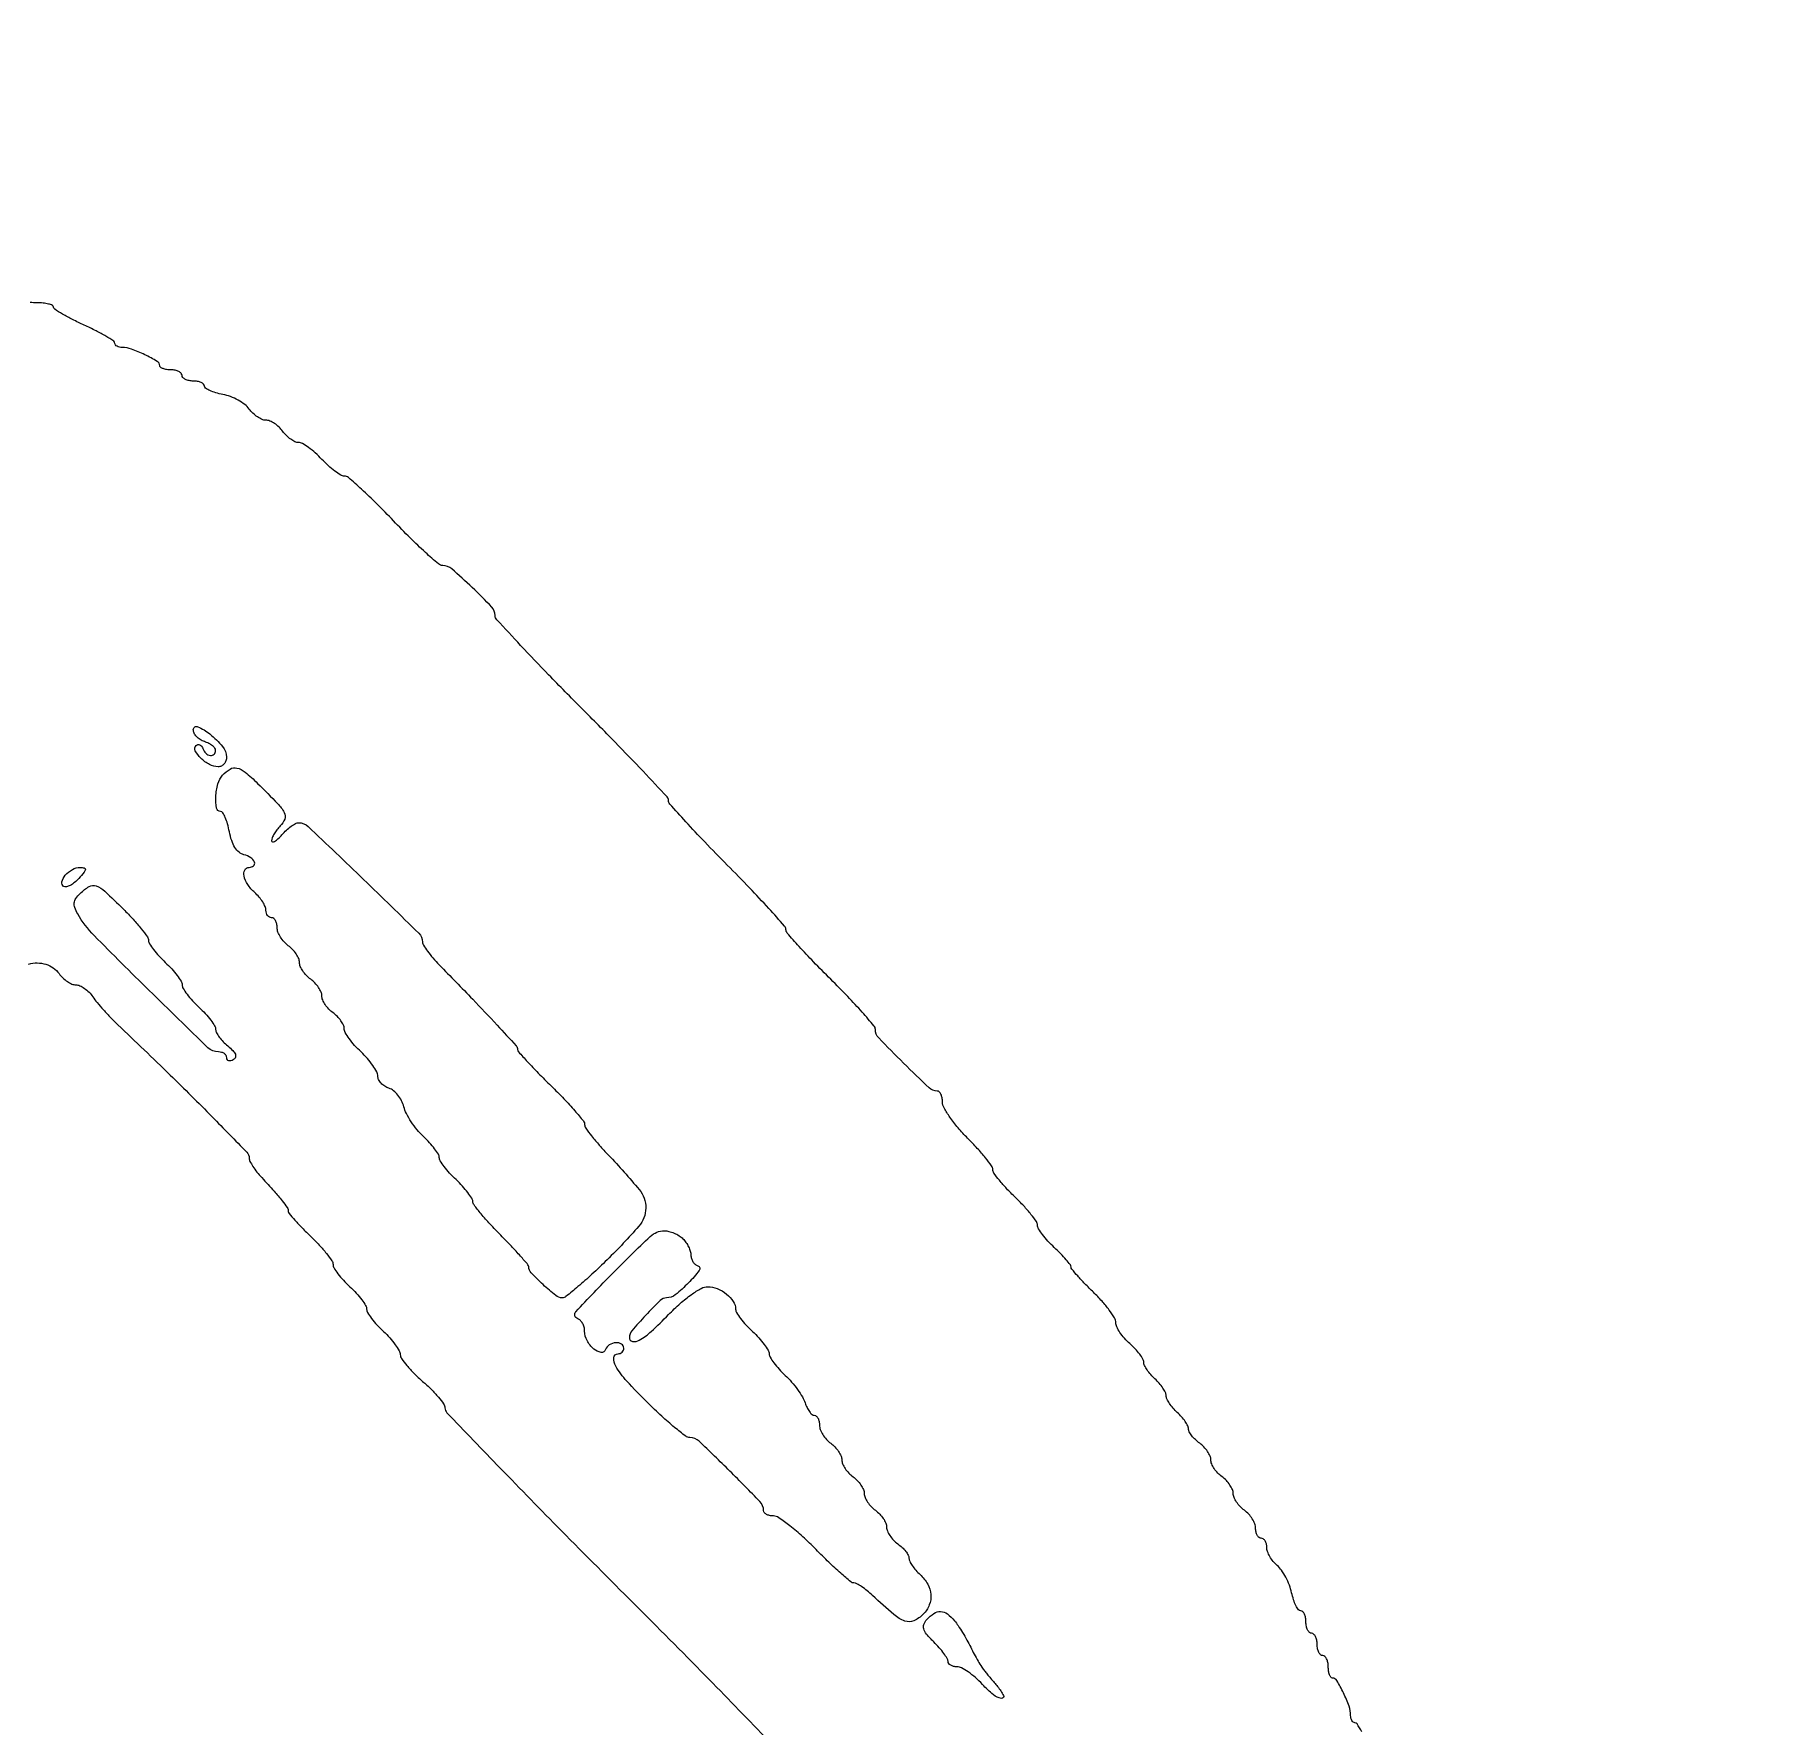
# Model space of a CAD drawing. Extents: x 70 to 555, y 314 to 2123.
# Drawn here: x 245.6 to 555, y 1820.3 to 2123 of the extents above; entities that cross this region are included whole.
import ezdxf

# ---------------------------------------------------------------- set-up
doc = ezdxf.new("R2010")
doc.units = 0

msp = doc.modelspace()

# ---------------------------------------------------------------- linework, layer by layer
for points in [[(70.501361, 1948.502049, 0.000004), (70.250342, 1765.875, 0.000254)], [(70.250342, 669.125, 0.000004), (70.501361, 486.497951, 0.413809)], [(483.014063, 1819.380395, 0.010688), (482.144986, 1820.780969, 0.252497), (481.75, 1820.996443, -0.168803), (481.463845, 1821.097408, -0.094092), (481.220312, 1821.381017, -0.074974), (481.055621, 1821.802852, -0.055695), (481, 1822.300635, 0.08668), (480.708728, 1823.968163, 0.026575), (479.711774, 1826.332808, 0.020084), (478.526241, 1828.543235, 0.262796), (477.75, 1828.992198, -0.235061), (477.462433, 1829.139048, -0.069969), (477.220312, 1829.585208, -0.053772), (477.054752, 1830.233454, -0.035668), (477, 1831, 0.048028), (476.926307, 1831.765418, 0.068025), (476.70625, 1832.4125, 0.088204), (476.381882, 1832.848523, 0.191087), (476, 1833, -0.191087), (475.618118, 1833.151477, -0.088204), (475.29375, 1833.5875, -0.068025), (475.073693, 1834.234582, -0.048028), (475, 1835, 0.048028), (474.926307, 1835.765418, 0.068025), (474.70625, 1836.4125, 0.088204), (474.381882, 1836.848523, 0.191087), (474, 1837, -0.191087), (473.618118, 1837.151477, -0.088204), (473.29375, 1837.5875, -0.068025), (473.073693, 1838.234582, -0.048028), (473, 1839, 0.044077), (472.932378, 1839.765608, 0.06388), (472.72959, 1840.4125, 0.083673), (472.431289, 1840.850101, 0.204147), (472.079455, 1841, -0.239408), (471.678316, 1841.20375, -0.041233), (471.219697, 1841.954411, -0.037074), (470.785712, 1843.004514, -0.025401), (470.445297, 1844.249059, 0.038102), (470.035158, 1845.611666, 0.029706), (469.393217, 1847.019064, 0.030498), (468.632612, 1848.264384, 0.061846), (467.865842, 1849.116354, -0.044399), (467.151902, 1849.856162, -0.039478), (466.548091, 1850.738841, -0.041604), (466.132956, 1851.625525, -0.088912), (466, 1852.367295, 0.059344), (465.925629, 1852.991699, 0.078271), (465.70625, 1853.520393, 0.096675), (465.381426, 1853.874498, 0.160289), (465, 1854, -0.173062), (464.618433, 1854.136147, -0.093597), (464.29375, 1854.522652, -0.073949), (464.074067, 1855.098578, -0.054248), (464, 1855.779241, 0.091287), (463.855253, 1856.565449, 0.047927), (463.4125, 1857.459276, 0.045499), (462.765149, 1858.316802, 0.052224), (462, 1859, -0.046192), (461.234835, 1859.666838, -0.043436), (460.5875, 1860.475876, -0.046457), (460.142914, 1861.299139, -0.100918), (460, 1862, 0.100918), (459.857086, 1862.700861, 0.046457), (459.4125, 1863.524124, 0.043436), (458.765165, 1864.333162, 0.046192), (458, 1865, -0.046192), (457.234835, 1865.666838, -0.043436), (456.5875, 1866.475876, -0.046457), (456.142914, 1867.299139, -0.100918), (456, 1868, 0.100918), (455.857086, 1868.700861, 0.046457), (455.4125, 1869.524124, 0.043436), (454.765165, 1870.333162, 0.046192), (454, 1871, -0.033869), (453.234632, 1871.634566, -0.037202), (452.5875, 1872.348322, -0.040203), (452.135938, 1873.034929, -0.126007), (452, 1873.565772, 0.117443), (451.868286, 1874.118795, 0.032673), (451.4125, 1874.891456, 0.031068), (450.765463, 1875.724478, 0.028188), (450, 1876.5, -0.029765), (449.234575, 1877.280387, -0.032062), (448.5875, 1878.127865, -0.033884), (448.133409, 1878.920471, -0.113615), (448, 1879.5, 0.113615), (447.866591, 1880.079529, 0.033884), (447.4125, 1880.872135, 0.032062), (446.765425, 1881.719613, 0.029765), (446, 1882.5, -0.029159), (445.234561, 1883.278512, -0.031687), (444.5875, 1884.120419, -0.033432), (444.13278, 1884.905317, -0.115066), (444, 1885.474652, 0.131865), (443.842207, 1886.062563, 0.029593), (443.265625, 1886.935736, 0.028725), (442.456989, 1887.89538, 0.024369), (441.5, 1888.813051, -0.032773), (440.543291, 1889.761803, -0.034294), (439.734375, 1890.81384, -0.036517), (439.169867, 1891.813808, -0.11068), (439, 1892.571787, 0.136726), (438.765486, 1893.41336, 0.022885), (437.825, 1894.820143, 0.023597), (436.5315, 1896.412381, 0.018992), (435, 1898, -0.008205), (433.467353, 1899.521713, -0.012043), (432.175, 1900.913184, -0.007471), (431.149328, 1902.107794, -0.175395), (431, 1902.52039, 0.167465), (430.864336, 1902.91408, 0.011954), (430.11875, 1903.821866, 0.015772), (429.149233, 1904.877169, 0.01121), (428, 1906, -0.019322), (426.851375, 1907.159244, -0.024055), (425.88125, 1908.325009, -0.023416), (425.176379, 1909.357236, -0.138962), (425, 1909.97961, 0.15296), (424.793412, 1910.639114, 0.016407), (423.825, 1911.939941, 0.018977), (422.531954, 1913.442162, 0.014184), (421, 1915, -0.013323), (419.467955, 1916.552573, -0.018063), (418.175, 1918.03877, -0.015144), (417.200172, 1919.322243, -0.156069), (417, 1919.947915, 0.158138), (416.791154, 1920.591731, 0.012287), (415.678125, 1922.049996, 0.015823), (414.223745, 1923.74842, 0.011403), (412.5, 1925.552632, -0.020157), (410.777213, 1927.420219, -0.024339), (409.321875, 1929.310526, -0.024066), (408.27101, 1930.989212, -0.1285), (408, 1932.026316, 0.045329), (407.931369, 1932.781791, 0.065226), (407.72583, 1933.42023, 0.08521), (407.423275, 1933.85152, 0.199861), (407.066655, 1934, -0.191101), (405.592479, 1934.584789, -0.006518), (401.032306, 1938.991927, -0.006475), (396.585925, 1943.518365, -0.193234), (396, 1944.977856, 0.178035), (395.744174, 1945.673554, 0.005167), (393.65, 1948.085038, 0.009809), (391.065685, 1950.886846, 0.006529), (388, 1954, -0.005718), (384.934092, 1957.103291, -0.008702), (382.35, 1959.874351, -0.004118), (380.231145, 1962.266646, -0.181097), (380, 1962.883896, 0.184052), (379.758314, 1963.518225, 0.002481), (376.915625, 1966.675458, 0.006662), (373.524509, 1970.306041, 0.004283), (369.5, 1974.429978, -0.004215), (365.475465, 1978.55282, -0.006563), (362.084375, 1982.179966, -0.00241), (359.238464, 1985.33565, -0.184297), (359, 1985.960631, 0.189891), (358.748161, 1986.599837, 0.001186), (354.446875, 1991.189289, 0.004581), (349.44176, 1996.407756, 0.002878), (343.5, 2002.42062, -0.003363), (337.55852, 2008.444873, -0.005311), (332.553125, 2013.699269, -0.001588), (328.289097, 2018.300909, -0.188217), (328, 2019.041692, 0.192395), (327.387375, 2020.574859, 0.012144), (323.889739, 2024.078244, 0.012538), (320.231245, 2027.397759, 0.179848), (318.611097, 2028, -0.179773), (317.857495, 2028.280005, -0.006485), (315.518503, 2030.35, -0.011184), (312.798161, 2032.934509, -0.007528), (309.804318, 2036, 0.007435), (306.81157, 2039.065515, 0.011061), (304.094625, 2041.65, 0.006353), (301.75813, 2043.722491, 0.180132), (301.012831, 2044, -0.137283), (300.376165, 2044.178165, -0.024065), (299.334767, 2044.88125, -0.024521), (298.161681, 2045.851408, -0.019854), (297, 2047, 0.022526), (295.826, 2048.148438, 0.026729), (294.615995, 2049.11875, 0.027097), (293.527212, 2049.813981, 0.129236), (292.819549, 2050, -0.11021), (292.188882, 2050.14072, -0.044503), (291.422869, 2050.5875, -0.041233), (290.653428, 2051.234779, -0.041141), (290, 2052, 0.046192), (289.333162, 2052.765165, 0.043436), (288.524124, 2053.4125, 0.046457), (287.700861, 2053.857086, 0.100918), (287, 2054, -0.10075), (286.299357, 2054.142627, -0.046487), (285.476831, 2054.586176, -0.043474), (284.668844, 2055.232053, -0.04629), (284.003249, 2055.995492, 0.073372), (283.216738, 2056.804977, 0.03703), (282.02324, 2057.585699, 0.035778), (280.644713, 2058.224159, 0.044219), (279.28249, 2058.606783, -0.024594), (278.025018, 2058.907352, -0.036508), (276.964231, 2059.302749, -0.04048), (276.203835, 2059.728768, -0.249809), (276, 2060.111291, 0.209741), (275.850897, 2060.4511, 0.081598), (275.4125, 2060.738942, 0.062142), (274.765682, 2060.934799, 0.0425), (274, 2061, -0.048028), (273.234582, 2061.073693, -0.068025), (272.5875, 2061.29375, -0.088204), (272.151477, 2061.618118, -0.191087), (272, 2062, 0.191087), (271.848523, 2062.381882, 0.088204), (271.4125, 2062.70625, 0.068025), (270.765418, 2062.926307, 0.048028), (270, 2063, -0.035668), (269.233454, 2063.054752, -0.053772), (268.585208, 2063.220313, -0.069969), (268.139048, 2063.462433, -0.235061), (267.992198, 2063.75, 0.262796), (267.543235, 2064.526241, 0.020084), (265.332808, 2065.711774, 0.026575), (262.968163, 2066.708728, 0.08668), (261.300635, 2067, -0.055695), (260.802852, 2067.055621, -0.074974), (260.381017, 2067.220313, -0.094092), (260.097408, 2067.463845, -0.168803), (259.996443, 2067.75, 0.252497), (259.780969, 2068.144986, 0.010688), (258.380395, 2069.014062, 0.016166), (256.605333, 2069.987617, 0.010555), (254.5, 2071, -0.010555), (252.394667, 2072.012383, -0.016166), (250.619605, 2072.985938, -0.010688), (249.219031, 2073.855014, -0.252497), (249.003557, 2074.25, 0.294837), (248.814078, 2074.540365, 0.043653), (248.119795, 2074.779687, 0.037601), (247.149955, 2074.945701, 0.023596), (246, 2075, -0.031626), (244.850749, 2075.072766, -0.048861)], [(244.534822, 1956.712906, -0.139408), (247.630322, 1956.680577, -0.166205), (250, 1955, 0.046192), (250.666838, 1954.234835, 0.043436), (251.475876, 1953.5875, 0.046457), (252.299139, 1953.142914, 0.100918), (253, 1953, -0.107499), (253.702708, 1952.847153, -0.047129), (254.532713, 1952.369119, -0.043702), (255.351212, 1951.673982, -0.044757), (256.029241, 1950.852322, 0.023176), (256.800751, 1949.830688, 0.009193), (257.949214, 1948.498669, 0.009075), (259.243619, 1947.103828, 0.011254), (260.5, 1945.855778, -0.002957), (269.869439, 1936.852369, -0.005435), (277.373702, 1929.395013, -0.00176), (283.564426, 1923.063331, -0.195075), (284, 1921.989388, 0.119754), (284.137541, 1921.42336, 0.024086), (284.660937, 1920.519549, 0.024171), (285.388657, 1919.503225, 0.020524), (286.25, 1918.502694, -0.005187), (288.472982, 1916.075199, -0.016146), (289.899506, 1914.377393, -0.019549), (290.793968, 1913.143904, -0.148148), (291, 1912.463806, 0.178014), (291.14053, 1912.081599, 0.006495), (292.175, 1910.896562, 0.011161), (293.467265, 1909.517657, 0.007523), (295, 1908, -0.014184), (296.531954, 1906.442162, -0.018977), (297.825, 1904.939941, -0.016407), (298.793412, 1903.639114, -0.15296), (299, 1902.97961, 0.138962), (299.176379, 1902.357236, 0.023416), (299.88125, 1901.325009, 0.024055), (300.851375, 1900.159244, 0.019322), (302, 1899, -0.019649), (303.148605, 1897.83926, -0.024342), (304.11875, 1896.669002, -0.023816), (304.822515, 1895.631156, -0.137928), (305, 1895, 0.137928), (305.177485, 1894.368844, 0.023816), (305.88125, 1893.330998, 0.024342), (306.851395, 1892.16074, 0.019649), (308, 1891, -0.021701), (309.150123, 1889.828151, -0.025828), (310.1254, 1888.624584, -0.02598), (310.829406, 1887.543948, -0.12786), (311.022637, 1886.84879, 0.149413), (311.255906, 1886.129037, 0.021454), (312.206975, 1884.885586, 0.02278), (313.49796, 1883.475684, 0.017679), (315.022637, 1882.059589, -0.017057), (316.545751, 1880.648472, -0.022337), (317.83165, 1879.253606, -0.020692), (318.780004, 1878.028455, -0.155575), (319, 1877.338525, 0.193808), (319.352163, 1876.464114, 0.000473), (328.914062, 1866.537455, 0.002883), (339.810882, 1855.375873, 0.001779), (352.75, 1842.367289, -0.002323), (365.603297, 1829.416839, -0.003947), (376.21875, 1818.449444, -0.0007)]]:
    msp.add_lwpolyline(points, format="xyb")
for points in [[(279.944671, 1993.75, -0.089076), (279.846375, 1993.081887, -0.097847), (279.52214, 1992.514062, -0.103426), (279.023695, 1992.134535, -0.111623), (278.428571, 1992, -0.126438), (276.916987, 1992.388453, -0.067011), (275.351676, 1993.546382, -0.079988), (274.359365, 1994.877958, -0.337758), (274.517857, 1995.797619, -0.136675), (274.840957, 1995.964604, -0.159513), (275.182887, 1995.926488, -0.127131), (275.493125, 1995.675467, -0.07378), (275.720238, 1995.25, 0.115774), (276.257698, 1994.417995, 0.158405), (277.054345, 1994.030683, 0.233633), (277.715047, 1994.250148, 0.200384), (278, 1994.932612, 0.170109), (277.858844, 1995.335507, 0.058089), (277.4125, 1995.777735, 0.0497), (276.765398, 1996.188321, 0.039709), (276, 1996.5, -0.063922), (275.235361, 1996.85532, -0.064422), (274.5875, 1997.391482, -0.070655), (274.148995, 1998.019265, -0.117699), (274, 1998.643446, -0.538746), (274.810806, 1999.177531, -0.070832), (276.945427, 1997.876763, -0.045636), (279.22975, 1995.617347, -0.168587)], [(285.5, 1989.03728, -0.005763), (289.109272, 1985.401134, -0.070472), (290.259977, 1983.821093, -0.211106), (290.344522, 1982.659205, -0.110935), (289.554883, 1981.412026, 0.031369), (288.959838, 1980.737236, 0.031788), (288.456747, 1979.996175, 0.033512), (288.105502, 1979.297548, 0.100046), (288, 1978.775562, 0.372814), (288.175519, 1978.572883, 0.16762), (288.548518, 1978.644142, 0.060562), (289.148868, 1979.092903, 0.023372), (289.867295, 1979.84699, -0.027092), (290.664167, 1980.671061, -0.030748), (291.514047, 1981.367553, -0.032233), (292.298482, 1981.860021, -0.124682), (292.851099, 1982, -0.192387), (294.55027, 1981.321074, -0.001802), (304.458879, 1971.830289, -0.001741), (314.318549, 1962.251492, -0.201764), (315, 1960.631502, 0.141188), (315.163233, 1960.064957, 0.018208), (315.880603, 1959.010638, 0.020082), (316.849824, 1957.797341, 0.015515), (317.997797, 1956.553193, -0.002196), (323.970986, 1950.415928, -0.005234), (328.340801, 1945.790508, -0.001989), (331.741803, 1942.084776, -0.186769), (332, 1941.417668, 0.185275), (332.154604, 1941.01476, 0.003219), (333.7625, 1939.251084, 0.007673), (335.700403, 1937.21627, 0.004978), (338, 1934.92086, -0.00834), (340.29892, 1932.595052, -0.012189), (342.2375, 1930.465664, -0.007691), (343.772265, 1928.638962, -0.172528), (344, 1927.998615, 0.154636), (344.195588, 1927.381323, 0.011783), (345.248438, 1925.959081, 0.015322), (346.622017, 1924.299738, 0.011048), (348.25, 1922.531739, -0.018828), (353.761062, 1916.356622, -0.177456), (354.925761, 1913.061217, -0.178675), (353.681032, 1909.805222, -0.01914), (348.034394, 1903.828854, -0.007226), (345.28699, 1901.212167, -0.010699), (342.79773, 1899.005976, -0.006156), (340.66156, 1897.237614, -0.171441), (339.98894, 1897, -0.171486), (338.8359, 1897.407442, -0.016716), (336.564393, 1899.370816, -0.015956), (334.42155, 1901.482626, -0.192522), (334, 1902.536855, 0.178607), (333.852501, 1902.936598, 0.004277), (332.53125, 1904.456707, 0.008844), (330.916159, 1906.219268, 0.005829), (329, 1908.190978, -0.009563), (327.084457, 1910.191729, -0.013657), (325.46875, 1912.044308, -0.009532), (324.209158, 1913.631474, -0.1644), (324, 1914.250405, 0.145066), (323.83339, 1914.812574, 0.019864), (323.11875, 1915.82218, 0.02146), (322.148787, 1916.977024, 0.016639), (321, 1918.150435, -0.017539), (319.851275, 1919.328013, -0.022311), (318.88125, 1920.495441, -0.021062), (318.170334, 1921.520066, -0.142058), (318, 1922.107488, 0.139978), (317.834769, 1922.686127, 0.022911), (317.168123, 1923.656159, 0.023688), (316.252373, 1924.753823, 0.018924), (315.168079, 1925.84879, -0.033207), (314.034709, 1927.060622, -0.026158), (312.971104, 1928.509441, -0.026826), (312.12294, 1929.965972, -0.057275), (311.665755, 1931.18335, 0.057889), (311.261124, 1932.256796, 0.050346), (310.605466, 1933.264714, 0.053015), (309.811696, 1934.061871, 0.09384), (308.997676, 1934.500738, -0.064934), (308.233948, 1934.857508, -0.064833), (307.586817, 1935.398376, -0.070825), (307.148936, 1936.033359, -0.116091), (307, 1936.666178, 0.122471), (306.808202, 1937.437469, 0.029517), (306.11875, 1938.570942, 0.028551), (305.148317, 1939.814697, 0.024948), (304, 1941, -0.022526), (302.851562, 1942.174, -0.026729), (301.88125, 1943.384005, -0.027097), (301.186019, 1944.472788, -0.129236), (301, 1945.180451, 0.11021), (300.85928, 1945.811118, 0.044503), (300.4125, 1946.577131, 0.041233), (299.765221, 1947.346572, 0.041141), (299, 1948, -0.046192), (298.234835, 1948.666838, -0.043436), (297.5875, 1949.475876, -0.046457), (297.142914, 1950.299139, -0.100918), (297, 1951, 0.100918), (296.857086, 1951.700861, 0.046457), (296.4125, 1952.524124, 0.043436), (295.765165, 1953.333162, 0.046192), (295, 1954, -0.046192), (294.234835, 1954.666838, -0.043436), (293.5875, 1955.475876, -0.046457), (293.142914, 1956.299139, -0.100918), (293, 1957, 0.100918), (292.857086, 1957.700861, 0.046457), (292.4125, 1958.524124, 0.043436), (291.765165, 1959.333162, 0.046192), (291, 1960, -0.052224), (290.234851, 1960.683198, -0.045499), (289.5875, 1961.540724, -0.047927), (289.144747, 1962.434551, -0.091287), (289, 1963.220759, 0.054248), (288.925933, 1963.901422, 0.073949), (288.70625, 1964.477348, 0.093597), (288.381567, 1964.863853, 0.173062), (288, 1965, -0.133491), (287.618656, 1965.103659, -0.100499), (287.29375, 1965.395097, -0.087472), (287.075135, 1965.831048, -0.072708), (287, 1966.345012, 0.105367), (286.863329, 1966.98636, 0.036283), (286.4125, 1967.826608, 0.034148), (285.765355, 1968.70814, 0.033439), (285, 1969.5, -0.059209), (283.728768, 1970.958351, -0.095288), (283.075629, 1972.466574, -0.179525), (283.222413, 1973.534455, -0.276471), (284, 1974, 0.180109), (284.793685, 1974.295484, 0.322512), (284.947532, 1974.940781, 0.154078), (284.2789, 1975.741625, 0.078561), (283.06612, 1976.272458, -0.110408), (282.186982, 1976.725357, -0.077627), (281.450493, 1977.564698, -0.061052), (280.86931, 1978.788631, -0.033995), (280.454829, 1980.38909, 0.022343), (280.130725, 1981.772535, 0.033621), (279.715349, 1982.939295, 0.035829), (279.274265, 1983.784763, 0.260224), (278.888709, 1984, -0.363775), (278.153358, 1984.616602, -0.057742), (278.03186, 1986.643697, -0.052983), (278.405262, 1988.9377, -0.11416), (279.25, 1990.504169, -0.079737), (280.574332, 1991.596655, -0.192619), (281.807444, 1991.78308, -0.115932), (283.261869, 1991.060015, -0.02135)], [(253.521341, 1972.023581, -0.037479), (252.769442, 1971.308494, -0.051139), (251.989362, 1970.793835, -0.062218), (251.295496, 1970.535245, -0.199078), (250.817795, 1970.612609, -0.328628), (250.491874, 1971.423422, -0.11685), (251.110099, 1972.595252, -0.085334), (252.392349, 1973.637332, -0.128749), (253.777432, 1974, -0.058688), (254.50603, 1973.914185, -0.383604), (254.698, 1973.635816, -0.141257), (254.479033, 1973.131346, -0.011349)], [(261.526316, 1966.526316, -0.011678), (263.239945, 1964.730713, -0.016134), (264.685855, 1963.036276, -0.0127), (265.789569, 1961.580669, -0.157114), (266, 1960.927526, 0.14165), (266.173402, 1960.327727, 0.022365), (266.88125, 1959.309709, 0.023305), (267.851321, 1958.155428, 0.018486), (269, 1957, -0.019649), (270.148605, 1955.83926, -0.024342), (271.11875, 1954.669002, -0.023816), (271.822515, 1953.631156, -0.137928), (272, 1953, 0.137928), (272.177485, 1952.368844, 0.023816), (272.88125, 1951.330998, 0.024342), (273.851395, 1950.16074, 0.019649), (275, 1949, -0.019503), (276.148614, 1947.839927, -0.024215), (277.11875, 1946.67167, -0.023639), (277.823004, 1945.636331, -0.138387), (278, 1945.009083, 0.123374), (278.144045, 1944.434193, 0.035821), (278.635185, 1943.655365, 0.033645), (279.33477, 1942.827315, 0.030352), (280.162331, 1942.069636, -0.028039), (281.083675, 1941.233889, -0.098625), (281.521107, 1940.568258, -0.191411), (281.524592, 1940.03528, -0.162794), (281.162331, 1939.600326, -0.068369), (280.717415, 1939.403211, -0.142356), (280.341435, 1939.404071, -0.190484), (280.093925, 1939.596782, -0.133989), (280, 1939.940983, 0.141291), (279.883556, 1940.344827, 0.099811), (279.55625, 1940.688914, 0.084803), (279.066763, 1940.920685, 0.068362), (278.489362, 1941, -0.194449), (276.619023, 1941.755955, -0.001931), (266.086155, 1952.011807, -0.004387), (256.286671, 1961.797809, -0.06372), (253.327162, 1965.690484, -0.042061), (252.804514, 1966.804394, -0.120679), (252.707625, 1967.647354, -0.122039), (253.011489, 1968.433969, -0.043499), (253.791447, 1969.362876, -0.066089), (255.380074, 1970.579133, -0.221762), (256.652976, 1970.687547, -0.100013), (258.201135, 1969.736534, -0.008795)], [(361.571429, 1907.571429, -0.045474), (362.118162, 1906.915048, -0.037061), (362.580357, 1906.125372, -0.038423), (362.89764, 1905.327857, -0.075602), (363, 1904.654762, 0.077155), (363.093529, 1904.052263, 0.0663), (363.367188, 1903.471605, 0.068424), (363.772154, 1902.999942, 0.09507), (364.25, 1902.716661, -0.506712), (364.488547, 1901.909121, -0.031089), (362.56885, 1899.688891, -0.029581), (360.21317, 1897.552742, -0.170623), (358.65121, 1897.001221, 0.194785), (357.519875, 1896.54121, 0.011893), (354.914053, 1893.886302, 0.012434), (352.447761, 1891.116051, 0.177467), (352, 1889.894245, 0.362616), (352.575127, 1889.205494, 0.179331), (353.776112, 1889.418546, 0.053369), (355.913707, 1891.000459, 0.013705), (359, 1894, -0.018444), (361.092367, 1895.995352, -0.02625), (363.101941, 1897.594976, -0.028068), (364.850277, 1898.700101, -0.127578), (366.006505, 1899, -0.097055), (367.717895, 1898.664644, -0.073054), (369.373531, 1897.688218, -0.077538), (370.586151, 1896.353022, -0.146678), (371, 1894.972638, 0.139318), (371.175993, 1894.353273, 0.023277), (371.88125, 1893.322961, 0.023956), (372.851368, 1892.158733, 0.01921), (374, 1891, -0.019649), (375.148605, 1889.83926, -0.024342), (376.11875, 1888.669002, -0.023816), (376.822515, 1887.631156, -0.137928), (377, 1887, 0.135008), (377.172057, 1886.374401, 0.024937), (377.84002, 1885.369512, 0.02515), (378.764832, 1884.241659, 0.020589), (379.859644, 1883.131112, -0.02554), (381.006312, 1881.944706, -0.022033), (382.087168, 1880.589467, -0.022624), (382.958148, 1879.271421, -0.057906), (383.427032, 1878.229902, 0.035617), (383.766507, 1877.376342, 0.046156), (384.200831, 1876.655034, 0.053701), (384.659867, 1876.153849, 0.182477), (385.067388, 1876, -0.183739), (385.4234, 1875.864602, -0.090535), (385.726045, 1875.477348, -0.070413), (385.931138, 1874.901587, -0.050444), (386, 1874.220759, 0.091287), (386.144747, 1873.434551, 0.047927), (386.5875, 1872.540724, 0.045499), (387.234851, 1871.683198, 0.052224), (388, 1871, -0.046192), (388.765165, 1870.333162, -0.043436), (389.4125, 1869.524124, -0.046457), (389.857086, 1868.700861, -0.100918), (390, 1868, 0.100918), (390.142914, 1867.299139, 0.046457), (390.5875, 1866.475876, 0.043436), (391.234835, 1865.666838, 0.046192), (392, 1865, -0.046192), (392.765165, 1864.333162, -0.043436), (393.4125, 1863.524124, -0.046457), (393.857086, 1862.700861, -0.100918), (394, 1862, 0.100918), (394.142914, 1861.299139, 0.046457), (394.5875, 1860.475876, 0.043436), (395.234835, 1859.666838, 0.046192), (396, 1859, -0.046192), (396.765165, 1858.333162, -0.043436), (397.4125, 1857.524124, -0.046457), (397.857086, 1856.700861, -0.100918), (398, 1856, 0.100918), (398.142914, 1855.299139, 0.046457), (398.5875, 1854.475876, 0.043436), (399.234835, 1853.666838, 0.046192), (400, 1853, -0.033869), (400.765368, 1852.365434, -0.037202), (401.4125, 1851.651678, -0.040203), (401.864062, 1850.965071, -0.126007), (402, 1850.434228, 0.117443), (402.131714, 1849.881205, 0.032673), (402.5875, 1849.108544, 0.031068), (403.234537, 1848.275522, 0.028188), (404, 1847.5, -0.081711), (405.347641, 1845.80655, -0.107531), (405.919855, 1843.922572, -0.114628), (405.64319, 1842.062134, -0.102737), (404.571429, 1840.428571, -0.089741), (402.857109, 1839.239577, -0.197063), (401.290537, 1839.179622, -0.089673), (399.300416, 1840.345009, -0.010801), (395.497306, 1843.75, 0.017559), (394.508537, 1844.611476, 0.021723), (393.52754, 1845.339062, 0.02072), (392.66803, 1845.869924, 0.128666), (392.170916, 1846, -0.176123), (391.600922, 1846.207206, -0.006209), (389.795254, 1847.75847, -0.010842), (387.69357, 1849.692419, -0.0073), (385.375461, 1851.986281, 0.013693), (382.997469, 1854.279978, 0.018329), (380.711854, 1856.218122, 0.015671), (378.736099, 1857.674847, 0.150149), (377.75, 1857.986281, -0.051914), (377.080434, 1858.061299, -0.071434), (376.514063, 1858.273146, -0.091023), (376.133318, 1858.582367, -0.178652), (376, 1858.943579, 0.19441), (375.34929, 1860.553878, 0.005396), (369.961578, 1866.012614, 0.005435), (364.459881, 1871.35047, 0.192168), (362.832285, 1872, -0.164259), (362.065083, 1872.259028, -0.009408), (360.085522, 1873.827452, -0.013546), (357.774599, 1875.83774, -0.009477), (355.276905, 1878.221112, -0.012736), (351.545348, 1882.112831, -0.049465), (349.553187, 1884.788114, -0.162068), (349.216941, 1886.292617, -0.384799), (350, 1887, 0.099038), (350.381638, 1887.076342, 0.097945), (350.70625, 1887.29375, 0.097945), (350.923658, 1887.618362, 0.099038), (351, 1888, 0.265285), (350.580395, 1888.7352, 0.153751), (349.560075, 1888.972419, 0.121963), (348.40799, 1888.59139, 0.172687), (347.745955, 1887.75, -0.362331), (346.927999, 1887.247494, -0.145059), (345.645005, 1887.839701, -0.088188), (344.426159, 1889.364561, -0.12525), (344, 1891.039111, 0.064727), (343.906681, 1891.756952, 0.063597), (343.632812, 1892.431693, 0.069127), (343.22802, 1892.963478, 0.113738), (342.75, 1893.26027, -0.542907), (342.431748, 1894.52292, -0.007496), (348.96255, 1901.355143, -0.008677), (355.735662, 1907.996892, -0.191867), (358.253501, 1909, -0.062622), (359.081296, 1908.895916, -0.039123), (360.007502, 1908.580357, -0.038789), (360.886012, 1908.118395, -0.055996)], [(410.138142, 1839.25, -0.024924), (410.795887, 1838.369241, -0.01068), (411.588831, 1837.132812, -0.010537), (412.379393, 1835.776755, -0.013666), (413.04313, 1834.5, 0.009745), (413.674277, 1833.262314, 0.009164), (414.365794, 1832.024257, 0.009167), (415.018915, 1830.949473, 0.031044), (415.5, 1830.284704, 0.00122), (415.978711, 1829.705812, 0.000566), (416.603071, 1828.956257, 0.00056), (417.260613, 1828.170472, 0.000781), (417.85088, 1827.468918, -0.0595), (418.915336, 1825.851859, -0.605479), (418.551245, 1825.347826, -0.138781), (417.107281, 1825.991715, -0.031056), (415.128209, 1827.862752, 0.024908), (413.888876, 1829.063606, 0.028522), (412.588808, 1830.078433, 0.02948), (411.404267, 1830.799518, 0.122579), (410.59879, 1831, -0.057781), (409.987297, 1831.070902, -0.076995), (409.469645, 1831.280398, -0.095845), (409.122759, 1831.590424, -0.164034), (409, 1831.954545, 0.137377), (408.855383, 1832.470962, 0.020639), (408.253188, 1833.375505, 0.021874), (407.431126, 1834.408075, 0.017322), (406.457662, 1835.451429, -0.01925), (405.144344, 1836.869963, -0.101862), (404.634285, 1837.791792, -0.173621), (404.6672, 1838.585295, -0.084592), (405.207662, 1839.458846, -0.067494), (406.471604, 1840.552244, -0.156439), (407.667385, 1840.880652, -0.15002), (408.865347, 1840.456685, -0.060459)]]:
    msp.add_lwpolyline(points, format="xyb", close=True)

doc.saveas('drawing.dxf')
